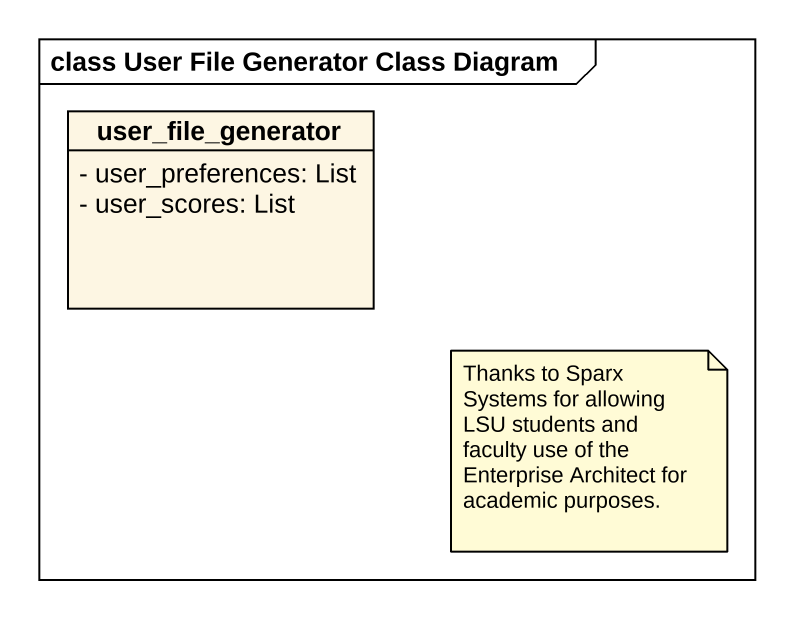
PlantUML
@startuml
mainframe class User File Generator Class Diagram
hide circle
hide empty members
skinparam classAttributeIconSize 0
class user_file_generator {
  - user_preferences: List
  - user_scores: List
}
note as N1
  Thanks to Sparx Systems for allowing LSU students and faculty use of the Enterprise Architect for academic purposes.
end note
@enduml
